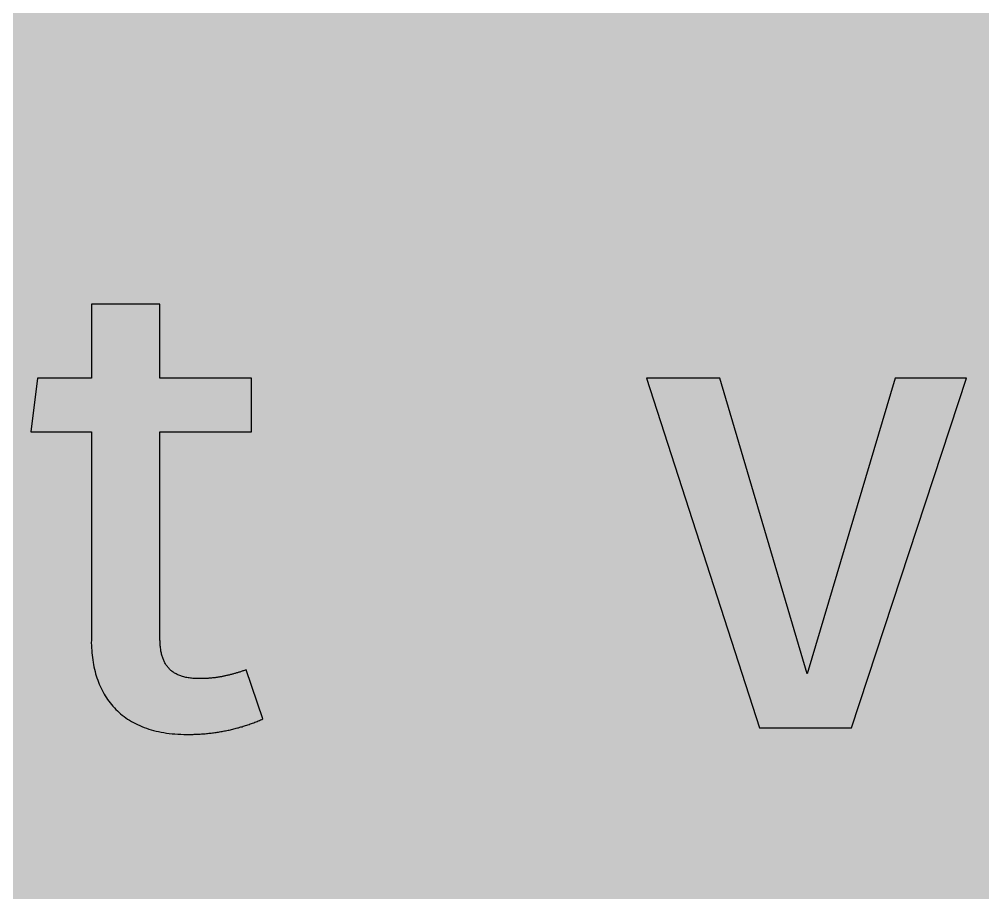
# Model space of a CAD drawing. Header units: millimetres. Extents: x 0 to 212, y 0 to 212.
# Drawn here: x 118.5 to 174, y 105.9 to 156.3 of the extents above; entities that cross this region are included whole.
import ezdxf

# ---------------------------------------------------------------- set-up
doc = ezdxf.new("R2010")
doc.units = ezdxf.units.MM

msp = doc.modelspace()

# ---------------------------------------------------------------- hatches: boundary and pattern name
for color, points in [(254, [(14.1633, 0.0536), (13.9878, 0.0533), (13.8125, 0.0559), (13.6373, 0.061), (13.462, 0.0686), (13.2893, 0.0787), (13.114, 0.0914), (12.9413, 0.1041), (12.7686, 0.1219), (12.5959, 0.1397), (12.4231, 0.16), (12.2504, 0.1829), (12.0777, 0.2057), (11.9075, 0.2337), (11.7373, 0.2616), (11.5672, 0.2921), (11.397, 0.3251), (11.2268, 0.3607), (11.0592, 0.3988), (10.8915, 0.4369), (10.7239, 0.4775), (10.5562, 0.5207), (10.3886, 0.5664), (10.2235, 0.6121), (10.0584, 0.6629), (9.8933, 0.7137), (9.7307, 0.7671), (9.5682, 0.8204), (9.4056, 0.8788), (9.2431, 0.9373), (9.083, 0.9982), (8.923, 1.0617), (8.763, 1.1252), (8.6055, 1.1938), (8.4455, 1.2624), (8.2906, 1.331), (8.1331, 1.4046), (7.9781, 1.4783), (7.8232, 1.5545), (7.6708, 1.6332), (7.5184, 1.7145), (7.366, 1.7958), (7.2161, 1.8796), (7.0663, 1.966), (6.919, 2.0523), (6.7716, 2.1438), (6.6243, 2.2352), (6.4795, 2.3266), (6.3348, 2.4232), (6.19, 2.5197), (6.0477, 2.6187), (5.908, 2.7178), (5.7683, 2.8194), (5.6286, 2.9235), (5.4915, 3.0302), (5.3543, 3.1369), (5.2197, 3.2461), (5.0851, 3.3579), (4.953, 3.4722), (4.8209, 3.5865), (4.6914, 3.7033), (4.5644, 3.8202), (4.4348, 3.9395), (4.3104, 4.0615), (4.1859, 4.1859), (4.0615, 4.3104), (3.9395, 4.4348), (3.8202, 4.5618), (3.7033, 4.6914), (3.5865, 4.8209), (3.4722, 4.953), (3.3579, 5.0851), (3.2487, 5.2197), (3.1369, 5.3543), (3.0302, 5.4915), (2.9235, 5.6286), (2.8194, 5.7683), (2.7178, 5.908), (2.6187, 6.0477), (2.5197, 6.19), (2.4232, 6.3348), (2.3266, 6.477), (2.2352, 6.6243), (2.1438, 6.7691), (2.0523, 6.9164), (1.966, 7.0663), (1.8796, 7.2161), (1.7958, 7.366), (1.7145, 7.5184), (1.6332, 7.6708), (1.5545, 7.8232), (1.4783, 7.9781), (1.4046, 8.1331), (1.331, 8.2906), (1.2598, 8.4455), (1.1913, 8.603), (1.1252, 8.763), (1.0592, 8.923), (0.9982, 9.083), (0.9373, 9.2431), (0.8763, 9.4056), (0.8204, 9.5682), (0.7645, 9.7307), (0.7112, 9.8933), (0.6604, 10.0584), (0.6121, 10.2235), (0.5639, 10.3911), (0.5207, 10.5562), (0.4775, 10.7239), (0.4343, 10.8915), (0.3962, 11.0592), (0.3607, 11.2268), (0.3251, 11.397), (0.2921, 11.5672), (0.2616, 11.7373), (0.2311, 11.9075), (0.2057, 12.0802), (0.1803, 12.2504), (0.1575, 12.4231), (0.1372, 12.5959), (0.1194, 12.7686), (0.1041, 12.9413), (0.0889, 13.1166), (0.0787, 13.2893), (0.0686, 13.4645), (0.061, 13.6373), (0.0559, 13.8125), (0.0508, 13.9878), (0.0508, 14.163), (0.0522, 197.6092), (0.0508, 197.7822), (0.0559, 197.9574), (0.061, 198.1327), (0.0686, 198.308), (0.0787, 198.4807), (0.0889, 198.6559), (0.1041, 198.8287), (0.1194, 199.0014), (0.1372, 199.1741), (0.1575, 199.3468), (0.1803, 199.5195), (0.2057, 199.6923), (0.2311, 199.8624), (0.2616, 200.0326), (0.2921, 200.2028), (0.3251, 200.373), (0.3607, 200.5432), (0.3962, 200.7108), (0.4343, 200.8784), (0.4775, 201.0461), (0.5207, 201.2137), (0.5639, 201.3814), (0.6121, 201.5465), (0.6604, 201.7116), (0.7112, 201.8767), (0.7645, 202.0392), (0.8204, 202.2018), (0.8763, 202.3643), (0.9373, 202.5269), (0.9982, 202.6869), (1.0592, 202.8469), (1.1252, 203.007), (1.1913, 203.1644), (1.2598, 203.3245), (1.331, 203.4794), (1.4046, 203.6369), (1.4783, 203.7918), (1.5545, 203.9468), (1.6332, 204.0992), (1.7145, 204.2516), (1.7958, 204.404), (1.8796, 204.5538), (1.966, 204.7037), (2.0523, 204.851), (2.1438, 204.9983), (2.2352, 205.1456), (2.3266, 205.2904), (2.4232, 205.4352), (2.5197, 205.58), (2.6187, 205.7222), (2.7178, 205.8619), (2.8194, 206.0016), (2.9235, 206.1413), (3.0302, 206.2785), (3.1369, 206.4156), (3.2487, 206.5503), (3.3579, 206.6849), (3.4722, 206.817), (3.5865, 206.949), (3.7033, 207.0786), (3.8202, 207.2056), (3.9395, 207.3351), (4.0615, 207.4596), (4.1859, 207.584), (4.3104, 207.7085), (4.4348, 207.8304), (4.5644, 207.9498), (4.6914, 208.0666), (4.8209, 208.1835), (4.953, 208.2978), (5.0851, 208.4121), (5.2197, 208.5213), (5.3543, 208.6331), (5.4915, 208.7397), (5.6286, 208.8464), (5.7683, 208.9506), (5.908, 209.0522), (6.0477, 209.1512), (6.19, 209.2503), (6.3348, 209.3468), (6.4795, 209.4433), (6.6243, 209.5348), (6.7716, 209.6262), (6.919, 209.7176), (7.0663, 209.804), (7.2161, 209.8904), (7.366, 209.9742), (7.5184, 210.0555), (7.6708, 210.1367), (7.8232, 210.2155), (7.9781, 210.2917), (8.1331, 210.3653), (8.2906, 210.439), (8.4455, 210.5101), (8.6055, 210.5787), (8.763, 210.6447), (8.923, 210.7108), (9.083, 210.7717), (9.2431, 210.8327), (9.4056, 210.8937), (9.5682, 210.9495), (9.7307, 211.0054), (9.8933, 211.0588), (10.0584, 211.1096), (10.2235, 211.1578), (10.3886, 211.2061), (10.5562, 211.2493), (10.7239, 211.2924), (10.8915, 211.3356), (11.0592, 211.3737), (11.2268, 211.4093), (11.397, 211.4448), (11.5672, 211.4779), (11.7373, 211.5083), (11.9075, 211.5388), (12.0777, 211.5642), (12.2504, 211.5896), (12.4231, 211.6125), (12.5959, 211.6328), (12.7686, 211.6506), (12.9413, 211.6658), (13.114, 211.6811), (13.2893, 211.6912), (13.462, 211.7014), (13.6373, 211.709), (13.8125, 211.7141), (13.9878, 211.7192), (14.163, 211.7192), (197.6078, 211.7203), (197.7822, 211.7192), (197.9574, 211.7141), (198.1327, 211.709), (198.3054, 211.7014), (198.4807, 211.6912), (198.6534, 211.6811), (198.8287, 211.6658), (199.0014, 211.6506), (199.1741, 211.6328), (199.3468, 211.6125), (199.5195, 211.5896), (199.6897, 211.5642), (199.8624, 211.5388), (200.0326, 211.5083), (200.2028, 211.4779), (200.373, 211.4448), (200.5432, 211.4093), (200.7108, 211.3737), (200.8784, 211.3356), (201.0461, 211.2924), (201.2137, 211.2493), (201.3788, 211.2061), (201.5465, 211.1578), (201.7116, 211.1096), (201.8767, 211.0588), (202.0392, 211.0054), (202.2018, 210.9495), (202.3643, 210.8937), (202.5269, 210.8327), (202.6869, 210.7717), (202.8469, 210.7108), (203.007, 210.6447), (203.167, 210.5787), (203.3245, 210.5101), (203.4794, 210.439), (203.6369, 210.3653), (203.7918, 210.2917), (203.9468, 210.2155), (204.0992, 210.1367), (204.2516, 210.0555), (204.404, 209.9742), (204.5538, 209.8904), (204.7037, 209.804), (204.8535, 209.7176), (205.0009, 209.6262), (205.1456, 209.5348), (205.293, 209.4433), (205.4352, 209.3468), (205.58, 209.2503), (205.7222, 209.1512), (205.8619, 209.0522), (206.0016, 208.9506), (206.1413, 208.8464), (206.2785, 208.7397), (206.4156, 208.6331), (206.5503, 208.5213), (206.6849, 208.4121), (206.817, 208.2978), (206.949, 208.1835), (207.0786, 208.0666), (207.2081, 207.9498), (207.3351, 207.8304), (207.4596, 207.7085), (207.584, 207.584), (207.7085, 207.4596), (207.8304, 207.3351), (207.9498, 207.2056), (208.0666, 207.0786), (208.1835, 206.949), (208.2978, 206.817), (208.4121, 206.6849), (208.5238, 206.5503), (208.6331, 206.4156), (208.7397, 206.2785), (208.8464, 206.1413), (208.9506, 206.0016), (209.0522, 205.8619), (209.1512, 205.7222), (209.2503, 205.58), (209.3468, 205.4352), (209.4433, 205.2904), (209.5348, 205.1456), (209.6262, 204.9983), (209.7176, 204.851), (209.804, 204.7037), (209.8904, 204.5538), (209.9742, 204.404), (210.0555, 204.2516), (210.1367, 204.0992), (210.2155, 203.9468), (210.2917, 203.7918), (210.3653, 203.6369), (210.439, 203.4794), (210.5076, 203.3245), (210.5762, 203.1644), (210.6447, 203.007), (210.7082, 202.8469), (210.7717, 202.6869), (210.8327, 202.5269), (210.8911, 202.3643), (210.9495, 202.2018), (211.0029, 202.0392), (211.0562, 201.8767), (211.107, 201.7116), (211.1578, 201.5465), (211.2035, 201.3814), (211.2493, 201.2137), (211.2924, 201.0461), (211.3331, 200.8784), (211.3712, 200.7108), (211.4093, 200.5432), (211.4448, 200.373), (211.4779, 200.2028), (211.5083, 200.0326), (211.5363, 199.8624), (211.5642, 199.6923), (211.5871, 199.5195), (211.6099, 199.3468), (211.6303, 199.1741), (211.648, 199.0014), (211.6658, 198.8287), (211.6785, 198.6559), (211.6912, 198.4807), (211.7014, 198.308), (211.709, 198.1327), (211.7141, 197.9574), (211.7166, 197.7822), (211.7166, 197.6069), (211.7189, 14.1647), (211.7166, 13.9878), (211.7141, 13.8125), (211.709, 13.6373), (211.7014, 13.4645), (211.6912, 13.2893), (211.6785, 13.1166), (211.6658, 12.9413), (211.648, 12.7686), (211.6303, 12.5959), (211.6099, 12.4231), (211.5871, 12.2504), (211.5642, 12.0802), (211.5363, 11.9075), (211.5083, 11.7373), (211.4779, 11.5672), (211.4448, 11.397), (211.4093, 11.2268), (211.3712, 11.0592), (211.3331, 10.8915), (211.2924, 10.7239), (211.2493, 10.5562), (211.2035, 10.3911), (211.1578, 10.2235), (211.107, 10.0584), (211.0562, 9.8933), (211.0029, 9.7307), (210.9495, 9.5682), (210.8911, 9.4056), (210.8327, 9.2431), (210.7717, 9.083), (210.7082, 8.923), (210.6447, 8.763), (210.5762, 8.603), (210.5076, 8.4455), (210.439, 8.2906), (210.3653, 8.1331), (210.2917, 7.9781), (210.2155, 7.8232), (210.1367, 7.6708), (210.0555, 7.5184), (209.9742, 7.366), (209.8904, 7.2161), (209.804, 7.0663), (209.7176, 6.9164), (209.6262, 6.7691), (209.5348, 6.6243), (209.4433, 6.477), (209.3468, 6.3348), (209.2503, 6.19), (209.1512, 6.0477), (209.0522, 5.908), (208.9506, 5.7683), (208.8464, 5.6286), (208.7397, 5.4915), (208.6331, 5.3543), (208.5238, 5.2197), (208.4121, 5.0851), (208.2978, 4.953), (208.1835, 4.8209), (208.0666, 4.6914), (207.9498, 4.5618), (207.8304, 4.4348), (207.7085, 4.3104), (207.584, 4.1859), (207.4596, 4.0615), (207.3351, 3.9395), (207.2081, 3.8202), (207.0786, 3.7033), (206.949, 3.5865), (206.817, 3.4722), (206.6849, 3.3579), (206.5503, 3.2461), (206.4156, 3.1369), (206.2785, 3.0302), (206.1413, 2.9235), (206.0016, 2.8194), (205.8619, 2.7178), (205.7222, 2.6187), (205.58, 2.5197), (205.4352, 2.4232), (205.293, 2.3266), (205.1456, 2.2352), (205.0009, 2.1438), (204.8535, 2.0523), (204.7037, 1.966), (204.5538, 1.8796), (204.404, 1.7958), (204.2516, 1.7145), (204.0992, 1.6332), (203.9468, 1.5545), (203.7918, 1.4783), (203.6369, 1.4046), (203.4794, 1.331), (203.3245, 1.2624), (203.167, 1.1938), (203.007, 1.1252), (202.8469, 1.0617), (202.6869, 0.9982), (202.5269, 0.9373), (202.3643, 0.8788), (202.2018, 0.8204), (202.0392, 0.7671), (201.8767, 0.7137), (201.7116, 0.6629), (201.5465, 0.6121), (201.3788, 0.5664), (201.2137, 0.5207), (201.0461, 0.4775), (200.8784, 0.4369), (200.7108, 0.3988), (200.5432, 0.3607), (200.373, 0.3251), (200.2028, 0.2921), (200.0326, 0.2616), (199.8624, 0.2337), (199.6897, 0.2057), (199.5195, 0.1829), (199.3468, 0.16), (199.1741, 0.1397), (199.0014, 0.1219), (198.8287, 0.1041), (198.6534, 0.0914), (198.4807, 0.0787), (198.3054, 0.0686), (198.1327, 0.061), (197.9574, 0.0559), (197.7822, 0.0533), (197.6069, 0.0533)]), (59, [(122.6111, 120.4553), (122.6109, 120.3071), (122.616, 120.1623), (122.621, 120.0175), (122.6312, 119.8753), (122.6414, 119.7331), (122.6541, 119.5934), (122.6718, 119.4562), (122.6896, 119.319), (122.7125, 119.1819), (122.7353, 119.0498), (122.7633, 118.9177), (122.7938, 118.7856), (122.8242, 118.6561), (122.8598, 118.5291), (122.8954, 118.4046), (122.936, 118.2802), (122.9792, 118.1583), (123.0249, 118.0363), (123.0706, 117.9195), (123.1214, 117.8027), (123.1748, 117.6884), (123.2306, 117.5741), (123.2891, 117.4623), (123.35, 117.3556), (123.4161, 117.2489), (123.4821, 117.1423), (123.5507, 117.0407), (123.6243, 116.9391), (123.698, 116.8425), (123.7767, 116.746), (123.8555, 116.652), (123.9393, 116.5606), (124.0257, 116.4692), (124.1146, 116.3828), (124.206, 116.299), (124.3, 116.2177), (124.3965, 116.1364), (124.4981, 116.0602), (124.5997, 115.984), (124.7064, 115.9129), (124.8156, 115.8418), (124.9248, 115.7757), (125.0417, 115.7097), (125.1585, 115.6487), (125.2779, 115.5903), (125.3998, 115.5344), (125.5268, 115.4786), (125.6563, 115.4278), (125.7884, 115.382), (125.923, 115.3363), (126.0602, 115.2931), (126.1999, 115.255), (126.3447, 115.2169), (126.4895, 115.1839), (126.6393, 115.1534), (126.7917, 115.1255), (126.9467, 115.1026), (127.1067, 115.0823), (127.2667, 115.062), (127.4318, 115.0493), (127.5994, 115.0366), (127.7696, 115.029), (127.9449, 115.0239), (128.1201, 115.0214), (128.1913, 115.0214), (128.2624, 115.0239), (128.3335, 115.0239), (128.4046, 115.0239), (128.4757, 115.0264), (128.5443, 115.029), (128.6154, 115.0315), (128.6866, 115.0341), (128.7577, 115.0391), (128.8263, 115.0417), (128.8974, 115.0468), (128.9685, 115.0518), (129.0371, 115.0569), (129.1082, 115.062), (129.1768, 115.0671), (129.2479, 115.0747), (129.3165, 115.0798), (129.3876, 115.0874), (129.4562, 115.095), (129.5273, 115.1026), (129.5959, 115.1128), (129.667, 115.1204), (129.7356, 115.1306), (129.8042, 115.1407), (129.8753, 115.1509), (129.9439, 115.1611), (130.0124, 115.1738), (130.081, 115.1839), (130.1496, 115.1966), (130.2182, 115.2093), (130.2893, 115.222), (130.3579, 115.2347), (130.4265, 115.25), (130.495, 115.2627), (130.5636, 115.2779), (130.6297, 115.2931), (130.6982, 115.3084), (130.7668, 115.3262), (130.8354, 115.3414), (130.904, 115.3592), (130.9726, 115.377), (131.0386, 115.3947), (131.1072, 115.4125), (131.1732, 115.4328), (131.2418, 115.4532), (131.3104, 115.4709), (131.3764, 115.4913), (131.445, 115.5141), (131.511, 115.5344), (131.5771, 115.5573), (131.6457, 115.5776), (131.7117, 115.6005), (131.7777, 115.6259), (131.8463, 115.6487), (131.9124, 115.6741), (131.9784, 115.697), (132.0444, 115.7224), (132.1105, 115.7503), (132.1765, 115.7757), (132.2426, 115.8011), (132.3086, 115.8291), (132.3746, 115.857), (132.4407, 115.885), (132.5042, 115.9154), (131.5364, 118.7482), (131.4882, 118.7298), (131.4425, 118.7145), (131.3942, 118.6993), (131.3485, 118.684), (131.3028, 118.6688), (131.257, 118.6536), (131.2113, 118.6383), (131.1681, 118.6256), (131.1224, 118.6104), (131.0792, 118.5977), (131.0335, 118.585), (130.9903, 118.5697), (130.9472, 118.557), (130.904, 118.5443), (130.8608, 118.5342), (130.8176, 118.5215), (130.7744, 118.5088), (130.7313, 118.4986), (130.6881, 118.4859), (130.6474, 118.4758), (130.6043, 118.4656), (130.5636, 118.4529), (130.5204, 118.4427), (130.4798, 118.4351), (130.4392, 118.425), (130.3985, 118.4148), (130.3579, 118.4046), (130.3147, 118.397), (130.2741, 118.3894), (130.2334, 118.3792), (130.1928, 118.3716), (130.1521, 118.364), (130.1115, 118.3564), (130.0734, 118.3488), (130.0328, 118.3411), (129.9921, 118.3361), (129.9515, 118.3284), (129.9108, 118.3208), (129.8702, 118.3157), (129.8321, 118.3107), (129.7915, 118.3056), (129.7508, 118.298), (129.7102, 118.2929), (129.6721, 118.2903), (129.6314, 118.2853), (129.5908, 118.2802), (129.5502, 118.2751), (129.5121, 118.2726), (129.4714, 118.2675), (129.4308, 118.2649), (129.3901, 118.2624), (129.3495, 118.2599), (129.3089, 118.2573), (129.2682, 118.2548), (129.2276, 118.2522), (129.1869, 118.2497), (129.1463, 118.2472), (129.1057, 118.2472), (129.065, 118.2446), (129.0244, 118.2446), (128.9837, 118.2446), (128.9406, 118.2421), (128.8999, 118.2421), (128.8567, 118.2421), (128.778, 118.2421), (128.6967, 118.2446), (128.6205, 118.2472), (128.5443, 118.2522), (128.4707, 118.2573), (128.397, 118.2649), (128.3284, 118.2726), (128.2573, 118.2827), (128.1913, 118.2929), (128.1252, 118.303), (128.0617, 118.3183), (127.9982, 118.331), (127.9373, 118.3462), (127.8788, 118.364), (127.8204, 118.3818), (127.7645, 118.3996), (127.7087, 118.4199), (127.6553, 118.4402), (127.6045, 118.4631), (127.5537, 118.4859), (127.5055, 118.5113), (127.4572, 118.5367), (127.4115, 118.5647), (127.3658, 118.5926), (127.3226, 118.6231), (127.2819, 118.6536), (127.2413, 118.684), (127.2007, 118.7171), (127.1626, 118.7501), (127.127, 118.7856), (127.0914, 118.8212), (127.0584, 118.8593), (127.0254, 118.8974), (126.9949, 118.9355), (126.9644, 118.9761), (126.9365, 119.0193), (126.9086, 119.0625), (126.8806, 119.1057), (126.8578, 119.1489), (126.8324, 119.1971), (126.8095, 119.2428), (126.7892, 119.2911), (126.7663, 119.3394), (126.7485, 119.3902), (126.7308, 119.441), (126.713, 119.4943), (126.6952, 119.5476), (126.68, 119.601), (126.6673, 119.6569), (126.6546, 119.7127), (126.6419, 119.7712), (126.6292, 119.8296), (126.619, 119.888), (126.6114, 119.949), (126.6038, 120.0125), (126.5961, 120.0734), (126.5885, 120.1369), (126.5834, 120.203), (126.5784, 120.2665), (126.5758, 120.335), (126.5733, 120.4011), (126.5707, 120.4697), (126.5682, 120.5382), (126.5682, 120.6094), (126.57, 132.4857), (131.8465, 132.4857), (131.8465, 135.5905), (126.57, 135.5905), (126.57, 139.858), (122.6111, 139.858), (122.6111, 135.5905), (119.5077, 135.5905), (119.1189, 132.4857), (122.6111, 132.4857)]), (59, [(173.0968, 135.5905), (168.9848, 135.5905), (163.9013, 118.515), (158.8562, 135.5905), (154.6257, 135.5905), (161.145, 115.4119), (166.4614, 115.4119)])]:
    msp.add_hatch(color=color).paths.add_polyline_path(points)
h = msp.add_hatch(color=59)
edge = h.paths.add_edge_path()
edge.add_line((143.3724, 115.0232), (143.6014, 115.0239))
edge.add_line((143.6014, 115.0239), (143.8275, 115.0315))
edge.add_line((143.8275, 115.0315), (144.0536, 115.0417))
edge.add_line((144.0536, 115.0417), (144.2771, 115.0544))
edge.add_line((144.2771, 115.0544), (144.4981, 115.0747))
edge.add_line((144.4981, 115.0747), (144.7165, 115.0976))
edge.add_line((144.7165, 115.0976), (144.9324, 115.1255))
edge.add_line((144.9324, 115.1255), (145.1458, 115.1585))
edge.add_line((145.1458, 115.1585), (145.354, 115.1966))
edge.add_line((145.354, 115.1966), (145.5623, 115.2373))
edge.add_line((145.5623, 115.2373), (145.7681, 115.283))
edge.add_line((145.7681, 115.283), (145.9713, 115.3338))
edge.add_line((145.9713, 115.3338), (146.1719, 115.3897))
edge.add_line((146.1719, 115.3897), (146.3675, 115.4481))
edge.add_line((146.3675, 115.4481), (146.5631, 115.5141))
edge.add_line((146.5631, 115.5141), (146.7536, 115.5852))
edge.add_line((146.7536, 115.5852), (146.9415, 115.6589))
edge.add_line((146.9415, 115.6589), (147.127, 115.7376))
edge.add_line((147.127, 115.7376), (147.3098, 115.824))
edge.add_line((147.3098, 115.824), (147.4902, 115.9129))
edge.add_line((147.4902, 115.9129), (147.6654, 116.0069))
edge.add_line((147.6654, 116.0069), (147.8407, 116.1059))
edge.add_line((147.8407, 116.1059), (148.0083, 116.2126))
edge.add_line((148.0083, 116.2126), (148.176, 116.3218))
edge.add_line((148.176, 116.3218), (148.3411, 116.4361))
edge.add_line((148.3411, 116.4361), (148.5011, 116.5581))
edge.add_line((148.5011, 116.5581), (148.6586, 116.6825))
edge.add_line((148.6586, 116.6825), (148.811, 116.8146))
edge.add_line((148.811, 116.8146), (148.9608, 116.9518))
edge.add_line((148.9608, 116.9518), (149.1082, 117.094))
edge.add_line((149.1082, 117.094), (149.2504, 117.2413))
edge.add_line((149.2504, 117.2413), (149.3901, 117.3937))
edge.add_line((149.3901, 117.3937), (149.5273, 117.5537))
edge.add_line((149.5273, 117.5537), (149.6593, 117.7163))
edge.add_line((149.6593, 117.7163), (149.7863, 117.8865))
edge.add_line((149.7863, 117.8865), (149.9133, 118.0643))
edge.add_line((149.9133, 118.0643), (150.0327, 118.2446))
edge.add_line((150.0327, 118.2446), (150.1496, 118.4326))
edge.add_line((150.1496, 118.4326), (150.2639, 118.6256))
edge.add_line((150.2639, 118.6256), (150.3731, 118.8237))
edge.add_line((150.3731, 118.8237), (150.4798, 119.0295))
edge.add_line((150.4798, 119.0295), (150.5814, 119.2403))
edge.add_line((150.5814, 119.2403), (150.6779, 119.4587))
edge.add_line((150.6779, 119.4587), (150.7719, 119.6823))
edge.add_line((150.7719, 119.6823), (150.8608, 119.9109))
edge.add_line((150.8608, 119.9109), (150.9471, 120.1471))
edge.add_line((150.9471, 120.1471), (151.0259, 120.3884))
edge.add_line((151.0259, 120.3884), (151.1046, 120.6373))
edge.add_line((151.1046, 120.6373), (151.1757, 120.8913))
edge.add_line((151.1757, 120.8913), (151.2443, 121.1529))
edge.add_line((151.2443, 121.1529), (151.3078, 121.4196))
edge.add_line((151.3078, 121.4196), (151.3662, 121.6939))
edge.add_line((151.3662, 121.6939), (151.4221, 121.9733))
edge.add_line((151.4221, 121.9733), (151.4704, 122.2604))
edge.add_line((151.4704, 122.2604), (151.5161, 122.555))
edge.add_line((151.5161, 122.555), (151.5567, 122.8547))
edge.add_line((151.5567, 122.8547), (151.5948, 123.1621))
edge.add_line((151.5948, 123.1621), (151.6253, 123.4745))
edge.add_line((151.6253, 123.4745), (151.6532, 123.7945))
edge.add_line((151.6532, 123.7945), (151.6736, 124.1222))
edge.add_line((151.6736, 124.1222), (151.6913, 124.4549))
edge.add_line((151.6913, 124.4549), (151.704, 124.7953))
edge.add_line((151.704, 124.7953), (151.7117, 125.1433))
edge.add_line((151.7117, 125.1433), (151.7142, 125.4989))
edge.add_line((151.7142, 125.4989), (151.7117, 125.8545))
edge.add_line((151.7117, 125.8545), (151.704, 126.2024))
edge.add_line((151.704, 126.2024), (151.6913, 126.5428))
edge.add_line((151.6913, 126.5428), (151.6736, 126.8755))
edge.add_line((151.6736, 126.8755), (151.6532, 127.2032))
edge.add_line((151.6532, 127.2032), (151.6253, 127.5232))
edge.add_line((151.6253, 127.5232), (151.5948, 127.8382))
edge.add_line((151.5948, 127.8382), (151.5567, 128.1455))
edge.add_line((151.5567, 128.1455), (151.5161, 128.4453))
edge.add_line((151.5161, 128.4453), (151.4704, 128.7374))
edge.add_line((151.4704, 128.7374), (151.4221, 129.0244))
edge.add_line((151.4221, 129.0244), (151.3662, 129.3038))
edge.add_line((151.3662, 129.3038), (151.3078, 129.5781))
edge.add_line((151.3078, 129.5781), (151.2443, 129.8473))
edge.add_line((151.2443, 129.8473), (151.1757, 130.1064))
edge.add_line((151.1757, 130.1064), (151.1046, 130.3604))
edge.add_line((151.1046, 130.3604), (151.0259, 130.6093))
edge.add_line((151.0259, 130.6093), (150.9471, 130.8506))
edge.add_line((150.9471, 130.8506), (150.8608, 131.0869))
edge.add_line((150.8608, 131.0869), (150.7719, 131.318))
edge.add_line((150.7719, 131.318), (150.6779, 131.539))
edge.add_line((150.6779, 131.539), (150.5814, 131.7574))
edge.add_line((150.5814, 131.7574), (150.4798, 131.9682))
edge.add_line((150.4798, 131.9682), (150.3731, 132.174))
edge.add_line((150.3731, 132.174), (150.2639, 132.3721))
edge.add_line((150.2639, 132.3721), (150.1496, 132.5677))
edge.add_line((150.1496, 132.5677), (150.0327, 132.7531))
edge.add_line((150.0327, 132.7531), (149.9133, 132.936))
edge.add_line((149.9133, 132.936), (149.7863, 133.1112))
edge.add_line((149.7863, 133.1112), (149.6593, 133.2814))
edge.add_line((149.6593, 133.2814), (149.5273, 133.4465))
edge.add_line((149.5273, 133.4465), (149.3901, 133.604))
edge.add_line((149.3901, 133.604), (149.2504, 133.7589))
edge.add_line((149.2504, 133.7589), (149.1082, 133.9063))
edge.add_line((149.1082, 133.9063), (148.9608, 134.0485))
edge.add_line((148.9608, 134.0485), (148.811, 134.1831))
edge.add_line((148.811, 134.1831), (148.6586, 134.3152))
edge.add_line((148.6586, 134.3152), (148.5011, 134.4422))
edge.add_line((148.5011, 134.4422), (148.3411, 134.5616))
edge.add_line((148.3411, 134.5616), (148.176, 134.6759))
edge.add_line((148.176, 134.6759), (148.0083, 134.7876))
edge.add_line((148.0083, 134.7876), (147.8407, 134.8918))
edge.add_line((147.8407, 134.8918), (147.6654, 134.9908))
edge.add_line((147.6654, 134.9908), (147.4902, 135.0874))
edge.add_line((147.4902, 135.0874), (147.3098, 135.1763))
edge.add_line((147.3098, 135.1763), (147.127, 135.2601))
edge.add_line((147.127, 135.2601), (146.9415, 135.3388))
edge.add_line((146.9415, 135.3388), (146.7536, 135.415))
edge.add_line((146.7536, 135.415), (146.5631, 135.4836))
edge.add_line((146.5631, 135.4836), (146.3675, 135.5496))
edge.add_line((146.3675, 135.5496), (146.1719, 135.6081))
edge.add_line((146.1719, 135.6081), (145.9713, 135.6639))
edge.add_line((145.9713, 135.6639), (145.7681, 135.7147))
edge.add_line((145.7681, 135.7147), (145.5623, 135.7605))
edge.add_line((145.5623, 135.7605), (145.354, 135.8036))
edge.add_line((145.354, 135.8036), (145.1458, 135.8392))
edge.add_line((145.1458, 135.8392), (144.9324, 135.8722))
edge.add_line((144.9324, 135.8722), (144.7165, 135.9002))
edge.add_line((144.7165, 135.9002), (144.4981, 135.923))
edge.add_line((144.4981, 135.923), (144.2771, 135.9433))
edge.add_line((144.2771, 135.9433), (144.0536, 135.9586))
edge.add_line((144.0536, 135.9586), (143.8275, 135.9687))
edge.add_line((143.8275, 135.9687), (143.6014, 135.9738))
edge.add_line((143.6014, 135.9738), (143.3703, 135.9764))
edge.add_line((143.3703, 135.9764), (143.1417, 135.9738))
edge.add_line((143.1417, 135.9738), (142.9131, 135.9687))
edge.add_line((142.9131, 135.9687), (142.6896, 135.9586))
edge.add_line((142.6896, 135.9586), (142.4661, 135.9433))
edge.add_line((142.4661, 135.9433), (142.2451, 135.923))
edge.add_line((142.2451, 135.923), (142.0266, 135.9002))
edge.add_line((142.0266, 135.9002), (141.8107, 135.8722))
edge.add_line((141.8107, 135.8722), (141.5974, 135.8392))
edge.add_line((141.5974, 135.8392), (141.3866, 135.8036))
edge.add_line((141.3866, 135.8036), (141.1783, 135.7605))
edge.add_line((141.1783, 135.7605), (140.9751, 135.7147))
edge.add_line((140.9751, 135.7147), (140.7719, 135.6639))
edge.add_line((140.7719, 135.6639), (140.5712, 135.6081))
edge.add_line((140.5712, 135.6081), (140.3731, 135.5496))
edge.add_line((140.3731, 135.5496), (140.1801, 135.4836))
edge.add_line((140.1801, 135.4836), (139.9896, 135.415))
edge.add_line((139.9896, 135.415), (139.7991, 135.3388))
edge.add_line((139.7991, 135.3388), (139.6136, 135.2601))
edge.add_line((139.6136, 135.2601), (139.4333, 135.1763))
edge.add_line((139.4333, 135.1763), (139.253, 135.0874))
edge.add_line((139.253, 135.0874), (139.0752, 134.9908))
edge.add_line((139.0752, 134.9908), (138.9024, 134.8918))
edge.add_line((138.9024, 134.8918), (138.7323, 134.7876))
edge.add_line((138.7323, 134.7876), (138.5672, 134.6759))
edge.add_line((138.5672, 134.6759), (138.4021, 134.5616))
edge.add_line((138.4021, 134.5616), (138.242, 134.4422))
edge.add_line((138.242, 134.4422), (138.0846, 134.3152))
edge.add_line((138.0846, 134.3152), (137.9322, 134.1831))
edge.add_line((137.9322, 134.1831), (137.7823, 134.0485))
edge.add_line((137.7823, 134.0485), (137.635, 133.9063))
edge.add_line((137.635, 133.9063), (137.4927, 133.7589))
edge.add_line((137.4927, 133.7589), (137.353, 133.604))
edge.add_line((137.353, 133.604), (137.2159, 133.4465))
edge.add_line((137.2159, 133.4465), (137.0838, 133.2814))
edge.add_line((137.0838, 133.2814), (136.9543, 133.1112))
edge.add_line((136.9543, 133.1112), (136.8298, 132.936))
edge.add_line((136.8298, 132.936), (136.7079, 132.7531))
edge.add_line((136.7079, 132.7531), (136.591, 132.5677))
edge.add_line((136.591, 132.5677), (136.4793, 132.3721))
edge.add_line((136.4793, 132.3721), (136.3701, 132.174))
edge.add_line((136.3701, 132.174), (136.2634, 131.9682))
edge.add_line((136.2634, 131.9682), (136.1618, 131.7574))
edge.add_line((136.1618, 131.7574), (136.0653, 131.539))
edge.add_line((136.0653, 131.539), (135.9713, 131.318))
edge.add_line((135.9713, 131.318), (135.8824, 131.0869))
edge.add_line((135.8824, 131.0869), (135.796, 130.8506))
edge.add_line((135.796, 130.8506), (135.7147, 130.6093))
edge.add_line((135.7147, 130.6093), (135.6385, 130.3604))
edge.add_line((135.6385, 130.3604), (135.5674, 130.1064))
edge.add_line((135.5674, 130.1064), (135.4988, 129.8473))
edge.add_line((135.4988, 129.8473), (135.4353, 129.5781))
edge.add_line((135.4353, 129.5781), (135.3769, 129.3038))
edge.add_line((135.3769, 129.3038), (135.321, 129.0244))
edge.add_line((135.321, 129.0244), (135.2702, 128.7374))
edge.add_line((135.2702, 128.7374), (135.2271, 128.4453))
edge.add_line((135.2271, 128.4453), (135.1839, 128.1455))
edge.add_line((135.1839, 128.1455), (135.1483, 127.8382))
edge.add_line((135.1483, 127.8382), (135.1178, 127.5232))
edge.add_line((135.1178, 127.5232), (135.0899, 127.2032))
edge.add_line((135.0899, 127.2032), (135.067, 126.8755))
edge.add_line((135.067, 126.8755), (135.0518, 126.5428))
edge.add_line((135.0518, 126.5428), (135.0391, 126.2024))
edge.add_line((135.0391, 126.2024), (135.0315, 125.8545))
edge.add_line((135.0315, 125.8545), (135.0289, 125.4989))
edge.add_line((135.0289, 125.4989), (135.0315, 125.161))
edge.add_line((135.0315, 125.161), (135.0391, 124.8308))
edge.add_line((135.0391, 124.8308), (135.0518, 124.5057))
edge.add_line((135.0518, 124.5057), (135.067, 124.1857))
edge.add_line((135.067, 124.1857), (135.0899, 123.8707))
edge.add_line((135.0899, 123.8707), (135.1178, 123.5634))
edge.add_line((135.1178, 123.5634), (135.1483, 123.2611))
edge.add_line((135.1483, 123.2611), (135.1839, 122.9665))
edge.add_line((135.1839, 122.9665), (135.2271, 122.6744))
edge.add_line((135.2271, 122.6744), (135.2702, 122.3899))
edge.add_line((135.2702, 122.3899), (135.321, 122.1105))
edge.add_line((135.321, 122.1105), (135.3769, 121.8387))
edge.add_line((135.3769, 121.8387), (135.4353, 121.5695))
edge.add_line((135.4353, 121.5695), (135.4988, 121.3079))
edge.add_line((135.4988, 121.3079), (135.5674, 121.0513))
edge.add_line((135.5674, 121.0513), (135.6385, 120.7999))
edge.add_line((135.6385, 120.7999), (135.7147, 120.556))
edge.add_line((135.7147, 120.556), (135.796, 120.3147))
edge.add_line((135.796, 120.3147), (135.8824, 120.081))
edge.add_line((135.8824, 120.081), (135.9713, 119.8524))
edge.add_line((135.9713, 119.8524), (136.0653, 119.6315))
edge.add_line((136.0653, 119.6315), (136.1618, 119.413))
edge.add_line((136.1618, 119.413), (136.2634, 119.2022))
edge.add_line((136.2634, 119.2022), (136.3701, 118.9939))
edge.add_line((136.3701, 118.9939), (136.4793, 118.7933))
edge.add_line((136.4793, 118.7933), (136.591, 118.5977))
edge.add_line((136.591, 118.5977), (136.7079, 118.4097))
edge.add_line((136.7079, 118.4097), (136.8298, 118.2243))
edge.add_line((136.8298, 118.2243), (136.9543, 118.044))
edge.add_line((136.9543, 118.044), (137.0838, 117.8712))
edge.add_line((137.0838, 117.8712), (137.2159, 117.7036))
edge.add_line((137.2159, 117.7036), (137.353, 117.5385))
edge.add_line((137.353, 117.5385), (137.4927, 117.381))
edge.add_line((137.4927, 117.381), (137.635, 117.2286))
edge.add_line((137.635, 117.2286), (137.7823, 117.0813))
edge.add_line((137.7823, 117.0813), (137.9322, 116.9391))
edge.add_line((137.9322, 116.9391), (138.0846, 116.8019))
edge.add_line((138.0846, 116.8019), (138.242, 116.6724))
edge.add_line((138.242, 116.6724), (138.4021, 116.5454))
edge.add_line((138.4021, 116.5454), (138.5672, 116.4234))
edge.add_line((138.5672, 116.4234), (138.7323, 116.3066))
edge.add_line((138.7323, 116.3066), (138.9024, 116.1974))
edge.add_line((138.9024, 116.1974), (139.0752, 116.0907))
edge.add_line((139.0752, 116.0907), (139.253, 115.9891))
edge.add_line((139.253, 115.9891), (139.4333, 115.8951))
edge.add_line((139.4333, 115.8951), (139.6136, 115.8037))
edge.add_line((139.6136, 115.8037), (139.7991, 115.7199))
edge.add_line((139.7991, 115.7199), (139.9896, 115.6386))
edge.add_line((139.9896, 115.6386), (140.1801, 115.5624))
edge.add_line((140.1801, 115.5624), (140.3731, 115.4938))
edge.add_line((140.3731, 115.4938), (140.5712, 115.4278))
edge.add_line((140.5712, 115.4278), (140.7719, 115.3668))
edge.add_line((140.7719, 115.3668), (140.9751, 115.3109))
edge.add_line((140.9751, 115.3109), (141.1783, 115.2601))
edge.add_line((141.1783, 115.2601), (141.3866, 115.2144))
edge.add_line((141.3866, 115.2144), (141.5974, 115.1738))
edge.add_line((141.5974, 115.1738), (141.8107, 115.1382))
edge.add_line((141.8107, 115.1382), (142.0266, 115.1077))
edge.add_line((142.0266, 115.1077), (142.2451, 115.0823))
edge.add_line((142.2451, 115.0823), (142.4661, 115.0595))
edge.add_line((142.4661, 115.0595), (142.6896, 115.0442))
edge.add_line((142.6896, 115.0442), (142.9131, 115.0315))
edge.add_line((142.9131, 115.0315), (143.1417, 115.0239))
edge.add_line((143.1417, 115.0239), (143.3703, 115.0214))
edge = h.paths.add_edge_path(flags=16)
edge.add_line((143.3724, 132.8356), (143.5125, 132.8318))
edge.add_line((143.5125, 132.8318), (143.6497, 132.8293))
edge.add_line((143.6497, 132.8293), (143.7843, 132.8191))
edge.add_line((143.7843, 132.8191), (143.9189, 132.809))
edge.add_line((143.9189, 132.809), (144.0485, 132.7937))
edge.add_line((144.0485, 132.7937), (144.1755, 132.7785))
edge.add_line((144.1755, 132.7785), (144.3025, 132.7556))
edge.add_line((144.3025, 132.7556), (144.4244, 132.7328))
edge.add_line((144.4244, 132.7328), (144.5463, 132.7048))
edge.add_line((144.5463, 132.7048), (144.6632, 132.6744))
edge.add_line((144.6632, 132.6744), (144.78, 132.6413))
edge.add_line((144.78, 132.6413), (144.8918, 132.6032))
edge.add_line((144.8918, 132.6032), (145.0035, 132.5626))
edge.add_line((145.0035, 132.5626), (145.1102, 132.5194))
edge.add_line((145.1102, 132.5194), (145.2169, 132.4712))
edge.add_line((145.2169, 132.4712), (145.321, 132.4204))
edge.add_line((145.321, 132.4204), (145.4226, 132.3645))
edge.add_line((145.4226, 132.3645), (145.5217, 132.3061))
edge.add_line((145.5217, 132.3061), (145.6182, 132.2451))
edge.add_line((145.6182, 132.2451), (145.7122, 132.1816))
edge.add_line((145.7122, 132.1816), (145.8036, 132.113))
edge.add_line((145.8036, 132.113), (145.8925, 132.0394))
edge.add_line((145.8925, 132.0394), (145.9789, 131.9632))
edge.add_line((145.9789, 131.9632), (146.0652, 131.8844))
edge.add_line((146.0652, 131.8844), (146.1465, 131.8006))
edge.add_line((146.1465, 131.8006), (146.2278, 131.7142))
edge.add_line((146.2278, 131.7142), (146.304, 131.6253))
edge.add_line((146.304, 131.6253), (146.3802, 131.5314))
edge.add_line((146.3802, 131.5314), (146.4539, 131.4323))
edge.add_line((146.4539, 131.4323), (146.525, 131.3307))
edge.add_line((146.525, 131.3307), (146.5936, 131.2266))
edge.add_line((146.5936, 131.2266), (146.6596, 131.1173))
edge.add_line((146.6596, 131.1173), (146.7231, 131.003))
edge.add_line((146.7231, 131.003), (146.7866, 130.8862))
edge.add_line((146.7866, 130.8862), (146.8476, 130.7668))
edge.add_line((146.8476, 130.7668), (146.9034, 130.6424))
edge.add_line((146.9034, 130.6424), (146.9593, 130.5128))
edge.add_line((146.9593, 130.5128), (147.0127, 130.3807))
edge.add_line((147.0127, 130.3807), (147.0635, 130.2461))
edge.add_line((147.0635, 130.2461), (147.1143, 130.1064))
edge.add_line((147.1143, 130.1064), (147.16, 129.9616))
edge.add_line((147.16, 129.9616), (147.2057, 129.8143))
edge.add_line((147.2057, 129.8143), (147.2489, 129.6619))
edge.add_line((147.2489, 129.6619), (147.2895, 129.5044))
edge.add_line((147.2895, 129.5044), (147.3276, 129.3444))
edge.add_line((147.3276, 129.3444), (147.3657, 129.1793))
edge.add_line((147.3657, 129.1793), (147.3987, 129.0117))
edge.add_line((147.3987, 129.0117), (147.4318, 128.839))
edge.add_line((147.4318, 128.839), (147.4622, 128.6637))
edge.add_line((147.4622, 128.6637), (147.4902, 128.4808))
edge.add_line((147.4902, 128.4808), (147.5156, 128.2954))
edge.add_line((147.5156, 128.2954), (147.541, 128.1074))
edge.add_line((147.541, 128.1074), (147.5638, 127.9144))
edge.add_line((147.5638, 127.9144), (147.5842, 127.7163))
edge.add_line((147.5842, 127.7163), (147.6019, 127.5131))
edge.add_line((147.6019, 127.5131), (147.6172, 127.3073))
edge.add_line((147.6172, 127.3073), (147.6324, 127.0965))
edge.add_line((147.6324, 127.0965), (147.6451, 126.8806))
edge.add_line((147.6451, 126.8806), (147.6553, 126.6622))
edge.add_line((147.6553, 126.6622), (147.6629, 126.4387))
edge.add_line((147.6629, 126.4387), (147.6705, 126.2101))
edge.add_line((147.6705, 126.2101), (147.6756, 125.9789))
edge.add_line((147.6756, 125.9789), (147.6781, 125.7402))
edge.add_line((147.6781, 125.7402), (147.6781, 125.4989))
edge.add_line((147.6781, 125.4989), (147.6781, 125.2804))
edge.add_line((147.6781, 125.2804), (147.6756, 125.0645))
edge.add_line((147.6756, 125.0645), (147.6705, 124.8537))
edge.add_line((147.6705, 124.8537), (147.6629, 124.6429))
edge.add_line((147.6629, 124.6429), (147.6553, 124.4371))
edge.add_line((147.6553, 124.4371), (147.6451, 124.2339))
edge.add_line((147.6451, 124.2339), (147.6324, 124.0333))
edge.add_line((147.6324, 124.0333), (147.6172, 123.8352))
edge.add_line((147.6172, 123.8352), (147.6019, 123.6421))
edge.add_line((147.6019, 123.6421), (147.5842, 123.4516))
edge.add_line((147.5842, 123.4516), (147.5638, 123.2637))
edge.add_line((147.5638, 123.2637), (147.541, 123.0782))
edge.add_line((147.541, 123.0782), (147.5156, 122.8979))
edge.add_line((147.5156, 122.8979), (147.4902, 122.7201))
edge.add_line((147.4902, 122.7201), (147.4622, 122.5448))
edge.add_line((147.4622, 122.5448), (147.4318, 122.3721))
edge.add_line((147.4318, 122.3721), (147.3987, 122.2045))
edge.add_line((147.3987, 122.2045), (147.3657, 122.0394))
edge.add_line((147.3657, 122.0394), (147.3276, 121.8768))
edge.add_line((147.3276, 121.8768), (147.2895, 121.7168))
edge.add_line((147.2895, 121.7168), (147.2489, 121.5619))
edge.add_line((147.2489, 121.5619), (147.2057, 121.4095))
edge.add_line((147.2057, 121.4095), (147.16, 121.2621))
edge.add_line((147.16, 121.2621), (147.1143, 121.1148))
edge.add_line((147.1143, 121.1148), (147.0635, 120.9726))
edge.add_line((147.0635, 120.9726), (147.0127, 120.8354))
edge.add_line((147.0127, 120.8354), (146.9593, 120.6983))
edge.add_line((146.9593, 120.6983), (146.9034, 120.5662))
edge.add_line((146.9034, 120.5662), (146.8476, 120.4366))
edge.add_line((146.8476, 120.4366), (146.7866, 120.3122))
edge.add_line((146.7866, 120.3122), (146.7231, 120.1903))
edge.add_line((146.7231, 120.1903), (146.6596, 120.0709))
edge.add_line((146.6596, 120.0709), (146.5936, 119.9566))
edge.add_line((146.5936, 119.9566), (146.525, 119.8448))
edge.add_line((146.525, 119.8448), (146.4539, 119.7356))
edge.add_line((146.4539, 119.7356), (146.3802, 119.6315))
edge.add_line((146.3802, 119.6315), (146.304, 119.5299))
edge.add_line((146.304, 119.5299), (146.2278, 119.4333))
edge.add_line((146.2278, 119.4333), (146.1465, 119.3394))
edge.add_line((146.1465, 119.3394), (146.0652, 119.2479))
edge.add_line((146.0652, 119.2479), (145.9789, 119.1616))
edge.add_line((145.9789, 119.1616), (145.8925, 119.0777))
edge.add_line((145.8925, 119.0777), (145.8036, 118.9965))
edge.add_line((145.8036, 118.9965), (145.7122, 118.9203))
edge.add_line((145.7122, 118.9203), (145.6182, 118.8466))
edge.add_line((145.6182, 118.8466), (145.5217, 118.778))
edge.add_line((145.5217, 118.778), (145.4226, 118.712))
edge.add_line((145.4226, 118.712), (145.321, 118.651))
edge.add_line((145.321, 118.651), (145.2169, 118.5926))
edge.add_line((145.2169, 118.5926), (145.1102, 118.5367))
edge.add_line((145.1102, 118.5367), (145.0035, 118.4859))
edge.add_line((145.0035, 118.4859), (144.8918, 118.4402))
edge.add_line((144.8918, 118.4402), (144.78, 118.397))
edge.add_line((144.78, 118.397), (144.6632, 118.3564))
edge.add_line((144.6632, 118.3564), (144.5463, 118.3208))
edge.add_line((144.5463, 118.3208), (144.4244, 118.2878))
edge.add_line((144.4244, 118.2878), (144.3025, 118.2599))
edge.add_line((144.3025, 118.2599), (144.1755, 118.2345))
edge.add_line((144.1755, 118.2345), (144.0485, 118.2141))
edge.add_line((144.0485, 118.2141), (143.9189, 118.1964))
edge.add_line((143.9189, 118.1964), (143.7843, 118.1837))
edge.add_line((143.7843, 118.1837), (143.6497, 118.1735))
edge.add_line((143.6497, 118.1735), (143.5125, 118.1659))
edge.add_line((143.5125, 118.1659), (143.3703, 118.1659))
edge.add_line((143.3703, 118.1659), (143.2306, 118.1659))
edge.add_line((143.2306, 118.1659), (143.0934, 118.1735))
edge.add_line((143.0934, 118.1735), (142.9563, 118.1837))
edge.add_line((142.9563, 118.1837), (142.8242, 118.1964))
edge.add_line((142.8242, 118.1964), (142.6947, 118.2141))
edge.add_line((142.6947, 118.2141), (142.5651, 118.2345))
edge.add_line((142.5651, 118.2345), (142.4407, 118.2599))
edge.add_line((142.4407, 118.2599), (142.3162, 118.2878))
edge.add_line((142.3162, 118.2878), (142.1968, 118.3208))
edge.add_line((142.1968, 118.3208), (142.0774, 118.3564))
edge.add_line((142.0774, 118.3564), (141.9631, 118.397))
edge.add_line((141.9631, 118.397), (141.8488, 118.4402))
edge.add_line((141.8488, 118.4402), (141.7396, 118.4859))
edge.add_line((141.7396, 118.4859), (141.6304, 118.5367))
edge.add_line((141.6304, 118.5367), (141.5237, 118.5926))
edge.add_line((141.5237, 118.5926), (141.4221, 118.651))
edge.add_line((141.4221, 118.651), (141.3205, 118.712))
edge.add_line((141.3205, 118.712), (141.2215, 118.778))
edge.add_line((141.2215, 118.778), (141.1249, 118.8466))
edge.add_line((141.1249, 118.8466), (141.031, 118.9203))
edge.add_line((141.031, 118.9203), (140.9395, 118.9965))
edge.add_line((140.9395, 118.9965), (140.8506, 119.0777))
edge.add_line((140.8506, 119.0777), (140.7643, 119.1616))
edge.add_line((140.7643, 119.1616), (140.6779, 119.2479))
edge.add_line((140.6779, 119.2479), (140.5966, 119.3394))
edge.add_line((140.5966, 119.3394), (140.5153, 119.4333))
edge.add_line((140.5153, 119.4333), (140.4391, 119.5299))
edge.add_line((140.4391, 119.5299), (140.3629, 119.6315))
edge.add_line((140.3629, 119.6315), (140.2893, 119.7356))
edge.add_line((140.2893, 119.7356), (140.2182, 119.8448))
edge.add_line((140.2182, 119.8448), (140.1496, 119.9566))
edge.add_line((140.1496, 119.9566), (140.0835, 120.0709))
edge.add_line((140.0835, 120.0709), (140.0175, 120.1903))
edge.add_line((140.0175, 120.1903), (139.9565, 120.3122))
edge.add_line((139.9565, 120.3122), (139.8956, 120.4366))
edge.add_line((139.8956, 120.4366), (139.8372, 120.5662))
edge.add_line((139.8372, 120.5662), (139.7813, 120.6983))
edge.add_line((139.7813, 120.6983), (139.7279, 120.8354))
edge.add_line((139.7279, 120.8354), (139.6771, 120.9726))
edge.add_line((139.6771, 120.9726), (139.6289, 121.1148))
edge.add_line((139.6289, 121.1148), (139.5806, 121.2621))
edge.add_line((139.5806, 121.2621), (139.5374, 121.4095))
edge.add_line((139.5374, 121.4095), (139.4943, 121.5619))
edge.add_line((139.4943, 121.5619), (139.4536, 121.7168))
edge.add_line((139.4536, 121.7168), (139.4155, 121.8768))
edge.add_line((139.4155, 121.8768), (139.3774, 122.0394))
edge.add_line((139.3774, 122.0394), (139.3444, 122.2045))
edge.add_line((139.3444, 122.2045), (139.3114, 122.3721))
edge.add_line((139.3114, 122.3721), (139.2809, 122.5448))
edge.add_line((139.2809, 122.5448), (139.253, 122.7201))
edge.add_line((139.253, 122.7201), (139.225, 122.8979))
edge.add_line((139.225, 122.8979), (139.2022, 123.0782))
edge.add_line((139.2022, 123.0782), (139.1793, 123.2637))
edge.add_line((139.1793, 123.2637), (139.159, 123.4516))
edge.add_line((139.159, 123.4516), (139.1412, 123.6421))
edge.add_line((139.1412, 123.6421), (139.1234, 123.8352))
edge.add_line((139.1234, 123.8352), (139.1107, 124.0333))
edge.add_line((139.1107, 124.0333), (139.098, 124.2339))
edge.add_line((139.098, 124.2339), (139.0879, 124.4371))
edge.add_line((139.0879, 124.4371), (139.0777, 124.6429))
edge.add_line((139.0777, 124.6429), (139.0726, 124.8537))
edge.add_line((139.0726, 124.8537), (139.0675, 125.0645))
edge.add_line((139.0675, 125.0645), (139.065, 125.2804))
edge.add_line((139.065, 125.2804), (139.0625, 125.4989))
edge.add_line((139.0625, 125.4989), (139.065, 125.7402))
edge.add_line((139.065, 125.7402), (139.0675, 125.9789))
edge.add_line((139.0675, 125.9789), (139.0726, 126.2101))
edge.add_line((139.0726, 126.2101), (139.0777, 126.4387))
edge.add_line((139.0777, 126.4387), (139.0879, 126.6622))
edge.add_line((139.0879, 126.6622), (139.098, 126.8806))
edge.add_line((139.098, 126.8806), (139.1107, 127.0965))
edge.add_line((139.1107, 127.0965), (139.1234, 127.3073))
edge.add_line((139.1234, 127.3073), (139.1412, 127.5131))
edge.add_line((139.1412, 127.5131), (139.159, 127.7163))
edge.add_line((139.159, 127.7163), (139.1793, 127.9144))
edge.add_line((139.1793, 127.9144), (139.2022, 128.1074))
edge.add_line((139.2022, 128.1074), (139.225, 128.2954))
edge.add_line((139.225, 128.2954), (139.253, 128.4808))
edge.add_line((139.253, 128.4808), (139.2809, 128.6637))
edge.add_line((139.2809, 128.6637), (139.3114, 128.839))
edge.add_line((139.3114, 128.839), (139.3444, 129.0117))
edge.add_line((139.3444, 129.0117), (139.3774, 129.1793))
edge.add_line((139.3774, 129.1793), (139.4155, 129.3444))
edge.add_line((139.4155, 129.3444), (139.4536, 129.5044))
edge.add_line((139.4536, 129.5044), (139.4943, 129.6619))
edge.add_line((139.4943, 129.6619), (139.5374, 129.8143))
edge.add_line((139.5374, 129.8143), (139.5806, 129.9616))
edge.add_line((139.5806, 129.9616), (139.6289, 130.1064))
edge.add_line((139.6289, 130.1064), (139.6771, 130.2461))
edge.add_line((139.6771, 130.2461), (139.7279, 130.3807))
edge.add_line((139.7279, 130.3807), (139.7813, 130.5128))
edge.add_line((139.7813, 130.5128), (139.8372, 130.6424))
edge.add_line((139.8372, 130.6424), (139.8956, 130.7668))
edge.add_line((139.8956, 130.7668), (139.9565, 130.8862))
edge.add_line((139.9565, 130.8862), (140.0175, 131.003))
edge.add_line((140.0175, 131.003), (140.0835, 131.1173))
edge.add_line((140.0835, 131.1173), (140.1496, 131.2266))
edge.add_line((140.1496, 131.2266), (140.2182, 131.3307))
edge.add_line((140.2182, 131.3307), (140.2893, 131.4323))
edge.add_line((140.2893, 131.4323), (140.3629, 131.5314))
edge.add_line((140.3629, 131.5314), (140.4391, 131.6253))
edge.add_line((140.4391, 131.6253), (140.5153, 131.7142))
edge.add_line((140.5153, 131.7142), (140.5966, 131.8006))
edge.add_line((140.5966, 131.8006), (140.6779, 131.8844))
edge.add_line((140.6779, 131.8844), (140.7643, 131.9632))
edge.add_line((140.7643, 131.9632), (140.8506, 132.0394))
edge.add_line((140.8506, 132.0394), (140.9395, 132.113))
edge.add_line((140.9395, 132.113), (141.031, 132.1816))
edge.add_line((141.031, 132.1816), (141.1249, 132.2451))
edge.add_line((141.1249, 132.2451), (141.2215, 132.3061))
edge.add_line((141.2215, 132.3061), (141.3205, 132.3645))
edge.add_line((141.3205, 132.3645), (141.4221, 132.4204))
edge.add_line((141.4221, 132.4204), (141.5237, 132.4712))
edge.add_line((141.5237, 132.4712), (141.6304, 132.5194))
edge.add_line((141.6304, 132.5194), (141.7396, 132.5626))
edge.add_line((141.7396, 132.5626), (141.8488, 132.6032))
edge.add_line((141.8488, 132.6032), (141.9631, 132.6413))
edge.add_line((141.9631, 132.6413), (142.0774, 132.6744))
edge.add_line((142.0774, 132.6744), (142.1968, 132.7048))
edge.add_line((142.1968, 132.7048), (142.3162, 132.7328))
edge.add_line((142.3162, 132.7328), (142.4407, 132.7556))
edge.add_line((142.4407, 132.7556), (142.5651, 132.7785))
edge.add_line((142.5651, 132.7785), (142.6947, 132.7937))
edge.add_line((142.6947, 132.7937), (142.8242, 132.809))
edge.add_line((142.8242, 132.809), (142.9563, 132.8191))
edge.add_line((142.9563, 132.8191), (143.0934, 132.8293))
edge.add_line((143.0934, 132.8293), (143.2306, 132.8318))
edge.add_line((143.2306, 132.8318), (143.3703, 132.8344))

# ---------------------------------------------------------------- linework, layer by layer
at = {"color": 59}
for points in [[(122.6111, 120.4553), (122.6109, 120.3071), (122.616, 120.1623), (122.621, 120.0175), (122.6312, 119.8753), (122.6414, 119.7331), (122.6541, 119.5934), (122.6718, 119.4562), (122.6896, 119.319), (122.7125, 119.1819), (122.7353, 119.0498), (122.7633, 118.9177), (122.7938, 118.7856), (122.8242, 118.6561), (122.8598, 118.5291), (122.8954, 118.4046), (122.936, 118.2802), (122.9792, 118.1583), (123.0249, 118.0363), (123.0706, 117.9195), (123.1214, 117.8027), (123.1748, 117.6884), (123.2306, 117.5741), (123.2891, 117.4623), (123.35, 117.3556), (123.4161, 117.2489), (123.4821, 117.1423), (123.5507, 117.0407), (123.6243, 116.9391), (123.698, 116.8425), (123.7767, 116.746), (123.8555, 116.652), (123.9393, 116.5606), (124.0257, 116.4692), (124.1146, 116.3828), (124.206, 116.299), (124.3, 116.2177), (124.3965, 116.1364), (124.4981, 116.0602), (124.5997, 115.984), (124.7064, 115.9129), (124.8156, 115.8418), (124.9248, 115.7757), (125.0417, 115.7097), (125.1585, 115.6487), (125.2779, 115.5903), (125.3998, 115.5344), (125.5268, 115.4786), (125.6563, 115.4278), (125.7884, 115.382), (125.923, 115.3363), (126.0602, 115.2931), (126.1999, 115.255), (126.3447, 115.2169), (126.4895, 115.1839), (126.6393, 115.1534), (126.7917, 115.1255), (126.9467, 115.1026), (127.1067, 115.0823), (127.2667, 115.062), (127.4318, 115.0493), (127.5994, 115.0366), (127.7696, 115.029), (127.9449, 115.0239), (128.1201, 115.0214), (128.1913, 115.0214), (128.2624, 115.0239), (128.3335, 115.0239), (128.4046, 115.0239), (128.4757, 115.0264), (128.5443, 115.029), (128.6154, 115.0315), (128.6866, 115.0341), (128.7577, 115.0391), (128.8263, 115.0417), (128.8974, 115.0468), (128.9685, 115.0518), (129.0371, 115.0569), (129.1082, 115.062), (129.1768, 115.0671), (129.2479, 115.0747), (129.3165, 115.0798), (129.3876, 115.0874), (129.4562, 115.095), (129.5273, 115.1026), (129.5959, 115.1128), (129.667, 115.1204), (129.7356, 115.1306), (129.8042, 115.1407), (129.8753, 115.1509), (129.9439, 115.1611), (130.0124, 115.1738), (130.081, 115.1839), (130.1496, 115.1966), (130.2182, 115.2093), (130.2893, 115.222), (130.3579, 115.2347), (130.4265, 115.25), (130.495, 115.2627), (130.5636, 115.2779), (130.6297, 115.2931), (130.6982, 115.3084), (130.7668, 115.3262), (130.8354, 115.3414), (130.904, 115.3592), (130.9726, 115.377), (131.0386, 115.3947), (131.1072, 115.4125), (131.1732, 115.4328), (131.2418, 115.4532), (131.3104, 115.4709), (131.3764, 115.4913), (131.445, 115.5141), (131.511, 115.5344), (131.5771, 115.5573), (131.6457, 115.5776), (131.7117, 115.6005), (131.7777, 115.6259), (131.8463, 115.6487), (131.9124, 115.6741), (131.9784, 115.697), (132.0444, 115.7224), (132.1105, 115.7503), (132.1765, 115.7757), (132.2426, 115.8011), (132.3086, 115.8291), (132.3746, 115.857), (132.4407, 115.885), (132.5042, 115.9154), (131.5364, 118.7482), (131.4882, 118.7298), (131.4425, 118.7145), (131.3942, 118.6993), (131.3485, 118.684), (131.3028, 118.6688), (131.257, 118.6536), (131.2113, 118.6383), (131.1681, 118.6256), (131.1224, 118.6104), (131.0792, 118.5977), (131.0335, 118.585), (130.9903, 118.5697), (130.9472, 118.557), (130.904, 118.5443), (130.8608, 118.5342), (130.8176, 118.5215), (130.7744, 118.5088), (130.7313, 118.4986), (130.6881, 118.4859), (130.6474, 118.4758), (130.6043, 118.4656), (130.5636, 118.4529), (130.5204, 118.4427), (130.4798, 118.4351), (130.4392, 118.425), (130.3985, 118.4148), (130.3579, 118.4046), (130.3147, 118.397), (130.2741, 118.3894), (130.2334, 118.3792), (130.1928, 118.3716), (130.1521, 118.364), (130.1115, 118.3564), (130.0734, 118.3488), (130.0328, 118.3411), (129.9921, 118.3361), (129.9515, 118.3284), (129.9108, 118.3208), (129.8702, 118.3157), (129.8321, 118.3107), (129.7915, 118.3056), (129.7508, 118.298), (129.7102, 118.2929), (129.6721, 118.2903), (129.6314, 118.2853), (129.5908, 118.2802), (129.5502, 118.2751), (129.5121, 118.2726), (129.4714, 118.2675), (129.4308, 118.2649), (129.3901, 118.2624), (129.3495, 118.2599), (129.3089, 118.2573), (129.2682, 118.2548), (129.2276, 118.2522), (129.1869, 118.2497), (129.1463, 118.2472), (129.1057, 118.2472), (129.065, 118.2446), (129.0244, 118.2446), (128.9837, 118.2446), (128.9406, 118.2421), (128.8999, 118.2421), (128.8567, 118.2421), (128.778, 118.2421), (128.6967, 118.2446), (128.6205, 118.2472), (128.5443, 118.2522), (128.4707, 118.2573), (128.397, 118.2649), (128.3284, 118.2726), (128.2573, 118.2827), (128.1913, 118.2929), (128.1252, 118.303), (128.0617, 118.3183), (127.9982, 118.331), (127.9373, 118.3462), (127.8788, 118.364), (127.8204, 118.3818), (127.7645, 118.3996), (127.7087, 118.4199), (127.6553, 118.4402), (127.6045, 118.4631), (127.5537, 118.4859), (127.5055, 118.5113), (127.4572, 118.5367), (127.4115, 118.5647), (127.3658, 118.5926), (127.3226, 118.6231), (127.2819, 118.6536), (127.2413, 118.684), (127.2007, 118.7171), (127.1626, 118.7501), (127.127, 118.7856), (127.0914, 118.8212), (127.0584, 118.8593), (127.0254, 118.8974), (126.9949, 118.9355), (126.9644, 118.9761), (126.9365, 119.0193), (126.9086, 119.0625), (126.8806, 119.1057), (126.8578, 119.1489), (126.8324, 119.1971), (126.8095, 119.2428), (126.7892, 119.2911), (126.7663, 119.3394), (126.7485, 119.3902), (126.7308, 119.441), (126.713, 119.4943), (126.6952, 119.5476), (126.68, 119.601), (126.6673, 119.6569), (126.6546, 119.7127), (126.6419, 119.7712), (126.6292, 119.8296), (126.619, 119.888), (126.6114, 119.949), (126.6038, 120.0125), (126.5961, 120.0734), (126.5885, 120.1369), (126.5834, 120.203), (126.5784, 120.2665), (126.5758, 120.335), (126.5733, 120.4011), (126.5707, 120.4697), (126.5682, 120.5382), (126.5682, 120.6094), (126.57, 132.4857), (131.8465, 132.4857), (131.8465, 135.5905), (126.57, 135.5905), (126.57, 139.858), (122.6111, 139.858), (122.6111, 135.5905), (119.5077, 135.5905), (119.1189, 132.4857), (122.6111, 132.4857), (122.6111, 120.4553)], [(173.0968, 135.5905), (168.9848, 135.5905), (163.9013, 118.515), (158.8562, 135.5905), (154.6257, 135.5905), (161.145, 115.4119), (166.4614, 115.4119), (173.0968, 135.5905)]]:
    msp.add_lwpolyline(points, dxfattribs=at)

doc.saveas('drawing.dxf')
